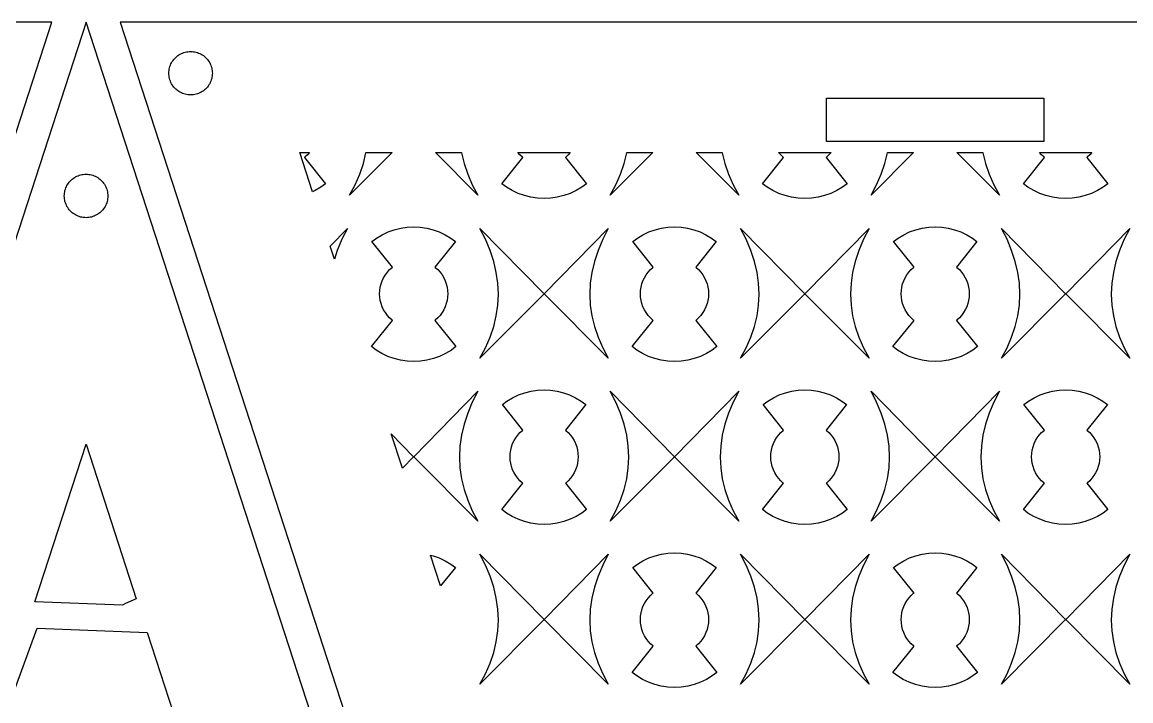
# Model space of a CAD drawing. Header units: metres. Extents: x 20 to 1108, y 20 to 485.
# Drawn here: x 167.3 to 269.3, y 422.2 to 484.7 of the extents above; entities that cross this region are included whole.
import ezdxf

# ---------------------------------------------------------------- set-up
doc = ezdxf.new("R2010")
doc.units = ezdxf.units.M

msp = doc.modelspace()

# ---------------------------------------------------------------- linework, layer by layer
for p, q in [((170, 484.652), (20, 484.652)), ((95, 253.826), (170, 484.652)), ((173.154, 484.652), (98.1544, 253.826)), ((248.154, 253.826), (173.154, 484.652)), ((326.309, 484.652), (176.309, 484.652)), ((176.309, 484.652), (251.309, 253.826)), ((181.606, 481.569), (181.709, 481.639)), ((181.709, 481.639), (181.818, 481.703)), ((181.818, 481.703), (181.929, 481.76)), ((181.929, 481.76), (182.045, 481.81)), ((182.045, 481.81), (182.163, 481.853)), ((182.163, 481.853), (182.283, 481.888)), ((182.283, 481.888), (182.406, 481.915)), ((182.406, 481.915), (182.53, 481.935)), ((182.53, 481.935), (182.655, 481.946)), ((182.655, 481.946), (182.78, 481.95)), ((182.78, 481.95), (182.906, 481.946)), ((182.906, 481.946), (183.031, 481.935)), ((183.031, 481.935), (183.155, 481.915)), ((183.155, 481.915), (183.279, 481.888)), ((183.279, 481.888), (183.399, 481.853)), ((183.399, 481.853), (183.517, 481.81)), ((183.517, 481.81), (183.632, 481.76)), ((183.632, 481.76), (183.744, 481.703)), ((183.744, 481.703), (183.853, 481.639)), ((183.853, 481.639), (183.956, 481.569)), ((180.879, 480.569), (180.921, 480.687)), ((180.921, 480.687), (180.971, 480.802)), ((180.971, 480.802), (181.029, 480.913)), ((181.029, 480.913), (181.092, 481.022)), ((181.092, 481.022), (181.163, 481.126)), ((181.163, 481.126), (181.239, 481.225)), ((181.239, 481.225), (181.323, 481.319)), ((181.323, 481.319), (181.411, 481.408)), ((181.411, 481.408), (181.506, 481.491)), ((181.506, 481.491), (181.606, 481.569)), ((183.956, 481.569), (184.056, 481.491)), ((184.056, 481.491), (184.15, 481.408)), ((184.15, 481.408), (184.238, 481.319)), ((184.238, 481.319), (184.322, 481.225)), ((184.322, 481.225), (184.399, 481.126)), ((184.399, 481.126), (184.47, 481.022)), ((184.47, 481.022), (184.533, 480.913)), ((184.533, 480.913), (184.591, 480.802)), ((184.591, 480.802), (184.641, 480.687)), ((184.641, 480.687), (184.683, 480.569)), ((180.78, 479.95), (180.785, 480.075)), ((180.785, 479.824), (180.78, 479.95)), ((180.785, 480.075), (180.797, 480.201)), ((180.797, 479.699), (180.785, 479.824)), ((180.797, 480.201), (180.817, 480.325)), ((180.817, 479.575), (180.797, 479.699)), ((180.817, 480.325), (180.844, 480.447)), ((180.844, 479.453), (180.817, 479.575)), ((180.844, 480.447), (180.879, 480.569)), ((184.683, 480.569), (184.718, 480.447)), ((184.718, 480.447), (184.745, 480.325)), ((184.745, 479.575), (184.718, 479.453)), ((184.745, 480.325), (184.765, 480.201)), ((184.765, 479.699), (184.745, 479.575)), ((184.765, 480.201), (184.777, 480.075)), ((184.777, 479.824), (184.765, 479.699)), ((184.777, 480.075), (184.78, 479.95)), ((184.78, 479.95), (184.777, 479.824)), ((180.879, 479.332), (180.844, 479.453)), ((180.921, 479.214), (180.879, 479.332)), ((180.971, 479.099), (180.921, 479.214)), ((181.029, 478.986), (180.971, 479.099)), ((181.092, 478.878), (181.029, 478.986)), ((181.163, 478.775), (181.092, 478.878)), ((181.239, 478.675), (181.163, 478.775)), ((181.323, 478.581), (181.239, 478.675)), ((181.411, 478.492), (181.323, 478.581)), ((184.238, 478.581), (184.15, 478.492)), ((184.322, 478.675), (184.238, 478.581)), ((184.399, 478.775), (184.322, 478.675)), ((184.47, 478.878), (184.399, 478.775)), ((184.533, 478.986), (184.47, 478.878)), ((184.591, 479.099), (184.533, 478.986)), ((184.641, 479.214), (184.591, 479.099)), ((184.683, 479.332), (184.641, 479.214)), ((184.718, 479.453), (184.683, 479.332)), ((181.506, 478.409), (181.411, 478.492)), ((181.606, 478.332), (181.506, 478.409)), ((181.709, 478.262), (181.606, 478.332)), ((181.818, 478.197), (181.709, 478.262)), ((181.929, 478.141), (181.818, 478.197)), ((182.045, 478.091), (181.929, 478.141)), ((182.163, 478.048), (182.045, 478.091)), ((182.283, 478.013), (182.163, 478.048)), ((182.406, 477.986), (182.283, 478.013)), ((182.53, 477.966), (182.406, 477.986)), ((182.655, 477.954), (182.53, 477.966)), ((182.78, 477.95), (182.655, 477.954)), ((182.906, 477.954), (182.78, 477.95)), ((183.031, 477.966), (182.906, 477.954)), ((183.155, 477.986), (183.031, 477.966)), ((183.279, 478.013), (183.155, 477.986)), ((183.399, 478.048), (183.279, 478.013)), ((183.517, 478.091), (183.399, 478.048)), ((183.632, 478.141), (183.517, 478.091)), ((183.744, 478.197), (183.632, 478.141)), ((183.853, 478.262), (183.744, 478.197)), ((183.956, 478.332), (183.853, 478.262)), ((184.056, 478.409), (183.956, 478.332)), ((184.15, 478.492), (184.056, 478.409)), ((241.309, 473.652), (241.309, 477.652)), ((241.309, 477.652), (261.309, 477.652)), ((261.309, 477.652), (261.309, 473.652)), ((261.309, 473.652), (241.309, 473.652)), ((192.825, 472.652), (193.722, 472.652)), ((194.001, 469.034), (192.825, 472.652)), ((193.527, 472.436), (193.298, 472.229)), ((193.722, 472.652), (193.527, 472.436)), ((201.317, 472.652), (197.401, 468.712)), ((198.675, 471.634), (198.913, 472.623)), ((198.913, 472.623), (198.917, 472.652)), ((198.917, 472.652), (201.317, 472.652)), ((205.301, 472.652), (207.7, 472.652)), ((209.218, 468.712), (205.301, 472.652)), ((207.7, 472.652), (207.704, 472.623)), ((207.704, 472.623), (207.943, 471.634)), ((213.092, 472.436), (212.896, 472.652)), ((212.896, 472.652), (217.723, 472.652)), ((213.32, 472.229), (213.092, 472.436)), ((217.527, 472.436), (217.298, 472.229)), ((217.723, 472.652), (217.527, 472.436)), ((225.317, 472.652), (221.401, 468.712)), ((222.675, 471.634), (222.913, 472.623)), ((222.913, 472.623), (222.917, 472.652)), ((222.917, 472.652), (225.317, 472.652)), ((229.301, 472.652), (231.7, 472.652)), ((233.218, 468.712), (229.301, 472.652)), ((231.7, 472.652), (231.704, 472.623)), ((231.704, 472.623), (231.944, 471.634)), ((237.092, 472.436), (236.896, 472.652)), ((236.896, 472.652), (241.722, 472.652)), ((237.32, 472.229), (237.092, 472.436)), ((241.526, 472.436), (241.298, 472.229)), ((241.722, 472.652), (241.526, 472.436)), ((249.317, 472.652), (245.4, 468.712)), ((246.675, 471.634), (246.913, 472.623)), ((246.913, 472.623), (246.917, 472.652)), ((246.917, 472.652), (249.317, 472.652)), ((253.301, 472.652), (255.7, 472.652)), ((257.218, 468.712), (253.301, 472.652)), ((255.7, 472.652), (255.704, 472.623)), ((255.704, 472.623), (255.943, 471.634)), ((261.092, 472.436), (260.896, 472.652)), ((260.896, 472.652), (265.722, 472.652)), ((261.32, 472.229), (261.092, 472.436)), ((265.526, 472.436), (265.298, 472.229)), ((265.722, 472.652), (265.526, 472.436)), ((193.298, 472.229), (193.265, 472.204)), ((193.265, 472.204), (195.2, 469.783)), ((198.342, 470.649), (198.675, 471.634)), ((207.943, 471.634), (208.277, 470.65)), ((211.417, 469.783), (213.354, 472.204)), ((213.354, 472.204), (213.32, 472.229)), ((217.298, 472.229), (217.265, 472.204)), ((217.265, 472.204), (219.2, 469.783)), ((222.342, 470.649), (222.675, 471.634)), ((231.944, 471.634), (232.277, 470.65)), ((235.417, 469.783), (237.354, 472.204)), ((237.354, 472.204), (237.32, 472.229)), ((241.298, 472.229), (241.264, 472.204)), ((241.264, 472.204), (243.2, 469.783)), ((246.342, 470.649), (246.675, 471.634)), ((255.943, 471.634), (256.276, 470.65)), ((259.417, 469.783), (261.354, 472.204)), ((261.354, 472.204), (261.32, 472.229)), ((265.298, 472.229), (265.264, 472.204)), ((265.264, 472.204), (267.2, 469.783)), ((172.083, 470.341), (172.191, 470.405)), ((172.191, 470.405), (172.303, 470.462)), ((172.303, 470.462), (172.418, 470.512)), ((172.418, 470.512), (172.536, 470.554)), ((172.536, 470.554), (172.657, 470.589)), ((172.657, 470.589), (172.779, 470.617)), ((172.779, 470.617), (172.903, 470.636)), ((172.903, 470.636), (173.028, 470.649)), ((173.028, 470.649), (173.154, 470.652)), ((173.154, 470.652), (173.28, 470.649)), ((173.28, 470.649), (173.405, 470.636)), ((173.405, 470.636), (173.529, 470.617)), ((173.529, 470.617), (173.651, 470.589)), ((173.651, 470.589), (173.773, 470.554)), ((173.773, 470.554), (173.891, 470.512)), ((173.891, 470.512), (174.006, 470.462)), ((174.006, 470.462), (174.118, 470.405)), ((174.118, 470.405), (174.226, 470.341)), ((197.913, 469.669), (198.342, 470.649)), ((208.277, 470.65), (208.704, 469.669)), ((221.913, 469.669), (222.342, 470.649)), ((232.277, 470.65), (232.705, 469.669)), ((245.913, 469.669), (246.342, 470.649)), ((256.276, 470.65), (256.704, 469.669)), ((171.252, 469.271), (171.295, 469.388)), ((171.295, 469.388), (171.345, 469.504)), ((171.345, 469.504), (171.401, 469.616)), ((171.401, 469.616), (171.466, 469.725)), ((171.466, 469.725), (171.536, 469.828)), ((171.536, 469.828), (171.613, 469.927)), ((171.613, 469.927), (171.696, 470.022)), ((171.696, 470.022), (171.785, 470.11)), ((171.785, 470.11), (171.88, 470.193)), ((171.88, 470.193), (171.979, 470.271)), ((171.979, 470.271), (172.083, 470.341)), ((174.226, 470.341), (174.33, 470.271)), ((174.33, 470.271), (174.429, 470.193)), ((174.429, 470.193), (174.524, 470.11)), ((174.524, 470.11), (174.612, 470.022)), ((174.612, 470.022), (174.695, 469.927)), ((174.695, 469.927), (174.773, 469.828)), ((174.773, 469.828), (174.843, 469.725)), ((174.843, 469.725), (174.907, 469.616)), ((174.907, 469.616), (174.964, 469.504)), ((174.964, 469.504), (175.014, 469.388)), ((175.014, 469.388), (175.057, 469.271)), ((194.774, 469.467), (194.248, 469.152)), ((195.2, 469.783), (194.774, 469.467)), ((197.401, 468.712), (197.913, 469.669)), ((208.704, 469.669), (209.218, 468.712)), ((211.844, 469.467), (211.417, 469.783)), ((212.369, 469.152), (211.844, 469.467)), ((218.774, 469.467), (218.248, 469.152)), ((219.2, 469.783), (218.774, 469.467)), ((221.401, 468.712), (221.913, 469.669)), ((232.705, 469.669), (233.218, 468.712)), ((235.844, 469.467), (235.417, 469.783)), ((236.369, 469.152), (235.844, 469.467)), ((242.774, 469.467), (242.248, 469.152)), ((243.2, 469.783), (242.774, 469.467)), ((245.4, 468.712), (245.913, 469.669)), ((256.704, 469.669), (257.218, 468.712)), ((259.844, 469.467), (259.417, 469.783)), ((260.369, 469.152), (259.844, 469.467)), ((266.773, 469.467), (266.248, 469.152)), ((267.2, 469.783), (266.773, 469.467)), ((171.154, 468.652), (171.158, 468.778)), ((171.158, 468.527), (171.154, 468.652)), ((171.158, 468.778), (171.17, 468.903)), ((171.17, 468.402), (171.158, 468.527)), ((171.17, 468.903), (171.19, 469.027)), ((171.19, 468.277), (171.17, 468.402)), ((171.19, 469.027), (171.217, 469.151)), ((171.217, 469.151), (171.252, 469.271)), ((175.057, 469.271), (175.092, 469.151)), ((175.092, 469.151), (175.119, 469.027)), ((175.119, 469.027), (175.139, 468.903)), ((175.139, 468.402), (175.119, 468.277)), ((175.139, 468.903), (175.15, 468.778)), ((175.15, 468.527), (175.139, 468.402)), ((175.15, 468.778), (175.154, 468.652)), ((175.154, 468.652), (175.15, 468.527)), ((194.248, 469.152), (194.001, 469.034)), ((212.923, 468.89), (212.369, 469.152)), ((213.499, 468.684), (212.923, 468.89)), ((214.092, 468.536), (213.499, 468.684)), ((214.697, 468.445), (214.092, 468.536)), ((215.309, 468.415), (214.697, 468.445)), ((215.92, 468.445), (215.309, 468.415)), ((216.526, 468.535), (215.92, 468.445)), ((217.118, 468.684), (216.526, 468.535)), ((217.696, 468.89), (217.118, 468.684)), ((218.248, 469.152), (217.696, 468.89)), ((236.923, 468.89), (236.369, 469.152)), ((237.499, 468.684), (236.923, 468.89)), ((238.092, 468.536), (237.499, 468.684)), ((238.697, 468.445), (238.092, 468.536)), ((239.309, 468.415), (238.697, 468.445)), ((239.92, 468.445), (239.309, 468.415)), ((240.526, 468.535), (239.92, 468.445)), ((241.118, 468.684), (240.526, 468.535)), ((241.696, 468.89), (241.118, 468.684)), ((242.248, 469.152), (241.696, 468.89)), ((260.922, 468.89), (260.369, 469.152)), ((261.498, 468.684), (260.922, 468.89)), ((262.091, 468.536), (261.498, 468.684)), ((262.697, 468.445), (262.091, 468.536)), ((263.309, 468.415), (262.697, 468.445)), ((263.92, 468.445), (263.309, 468.415)), ((264.525, 468.535), (263.92, 468.445)), ((265.118, 468.684), (264.525, 468.535)), ((265.695, 468.89), (265.118, 468.684)), ((266.248, 469.152), (265.695, 468.89)), ((171.217, 468.155), (171.19, 468.277)), ((171.252, 468.034), (171.217, 468.155)), ((171.295, 467.916), (171.252, 468.034)), ((171.345, 467.801), (171.295, 467.916)), ((171.401, 467.69), (171.345, 467.801)), ((171.466, 467.581), (171.401, 467.69)), ((171.536, 467.478), (171.466, 467.581)), ((171.613, 467.377), (171.536, 467.478)), ((171.696, 467.283), (171.613, 467.377)), ((174.695, 467.377), (174.612, 467.283)), ((174.773, 467.478), (174.695, 467.377)), ((174.843, 467.581), (174.773, 467.478)), ((174.907, 467.69), (174.843, 467.581)), ((174.964, 467.801), (174.907, 467.69)), ((175.014, 467.916), (174.964, 467.801)), ((175.057, 468.034), (175.014, 467.916)), ((175.092, 468.155), (175.057, 468.034)), ((175.119, 468.277), (175.092, 468.155)), ((171.785, 467.194), (171.696, 467.283)), ((171.88, 467.111), (171.785, 467.194)), ((171.979, 467.034), (171.88, 467.111)), ((172.083, 466.964), (171.979, 467.034)), ((172.191, 466.901), (172.083, 466.964)), ((172.303, 466.843), (172.191, 466.901)), ((172.418, 466.793), (172.303, 466.843)), ((172.536, 466.75), (172.418, 466.793)), ((172.657, 466.715), (172.536, 466.75)), ((172.779, 466.689), (172.657, 466.715)), ((172.903, 466.668), (172.779, 466.689)), ((173.028, 466.656), (172.903, 466.668)), ((173.154, 466.652), (173.028, 466.656)), ((173.28, 466.656), (173.154, 466.652)), ((173.405, 466.668), (173.28, 466.656)), ((173.529, 466.689), (173.405, 466.668)), ((173.651, 466.715), (173.529, 466.689)), ((173.773, 466.75), (173.651, 466.715)), ((173.891, 466.793), (173.773, 466.75)), ((174.006, 466.843), (173.891, 466.793)), ((174.118, 466.901), (174.006, 466.843)), ((174.226, 466.964), (174.118, 466.901)), ((174.33, 467.034), (174.226, 466.964)), ((174.429, 467.111), (174.33, 467.034)), ((174.524, 467.194), (174.429, 467.111)), ((174.612, 467.283), (174.524, 467.194)), ((195.622, 464.045), (197.218, 465.671)), ((197.218, 465.671), (196.704, 464.666)), ((200.408, 465.079), (200.955, 465.337)), ((200.955, 465.337), (201.524, 465.541)), ((201.524, 465.541), (202.11, 465.688)), ((202.11, 465.688), (202.705, 465.776)), ((202.705, 465.776), (203.309, 465.806)), ((203.309, 465.806), (203.912, 465.776)), ((203.912, 465.776), (204.51, 465.687)), ((204.51, 465.687), (205.095, 465.541)), ((205.095, 465.541), (205.663, 465.337)), ((205.663, 465.337), (206.209, 465.079)), ((209.913, 464.666), (209.4, 465.671)), ((209.4, 465.671), (215.304, 459.652)), ((215.314, 459.652), (221.218, 465.671)), ((221.218, 465.671), (220.704, 464.666)), ((224.408, 465.079), (224.955, 465.337)), ((224.955, 465.337), (225.524, 465.541)), ((225.524, 465.541), (226.11, 465.688)), ((226.11, 465.688), (226.706, 465.776)), ((226.706, 465.776), (227.309, 465.806)), ((227.309, 465.806), (227.912, 465.776)), ((227.912, 465.776), (228.51, 465.687)), ((228.51, 465.687), (229.095, 465.541)), ((229.095, 465.541), (229.663, 465.337)), ((229.663, 465.337), (230.209, 465.079)), ((233.913, 464.666), (233.4, 465.671)), ((233.4, 465.671), (239.304, 459.652)), ((239.314, 459.652), (245.218, 465.671)), ((245.218, 465.671), (244.704, 464.666)), ((248.408, 465.079), (248.954, 465.337)), ((248.954, 465.337), (249.524, 465.541)), ((249.524, 465.541), (250.109, 465.688)), ((250.109, 465.688), (250.705, 465.776)), ((250.705, 465.776), (251.309, 465.806)), ((251.309, 465.806), (251.912, 465.776)), ((251.912, 465.776), (252.51, 465.687)), ((252.51, 465.687), (253.095, 465.541)), ((253.095, 465.541), (253.663, 465.337)), ((253.663, 465.337), (254.209, 465.079)), ((257.913, 464.666), (257.4, 465.671)), ((257.4, 465.671), (263.304, 459.652)), ((263.314, 459.652), (269.218, 465.671)), ((269.218, 465.671), (268.704, 464.666)), ((196.704, 464.666), (196.276, 463.648)), ((199.47, 464.456), (199.892, 464.769)), ((201.354, 462.101), (199.47, 464.456)), ((199.892, 464.769), (200.408, 465.079)), ((207.149, 464.456), (205.264, 462.101)), ((206.209, 465.079), (206.727, 464.769)), ((206.727, 464.769), (207.149, 464.456)), ((210.342, 463.647), (209.913, 464.666)), ((220.704, 464.666), (220.277, 463.648)), ((223.47, 464.456), (223.892, 464.769)), ((225.354, 462.101), (223.47, 464.456)), ((223.892, 464.769), (224.408, 465.079)), ((231.149, 464.456), (229.264, 462.101)), ((230.209, 465.079), (230.728, 464.769)), ((230.728, 464.769), (231.149, 464.456)), ((234.342, 463.647), (233.913, 464.666)), ((244.704, 464.666), (244.277, 463.648)), ((247.47, 464.456), (247.891, 464.769)), ((249.354, 462.101), (247.47, 464.456)), ((247.891, 464.769), (248.408, 465.079)), ((255.148, 464.456), (253.264, 462.101)), ((254.209, 465.079), (254.727, 464.769)), ((254.727, 464.769), (255.148, 464.456)), ((258.341, 463.647), (257.913, 464.666)), ((268.704, 464.666), (268.276, 463.648)), ((196.012, 462.844), (195.622, 464.045)), ((196.276, 463.648), (196.012, 462.844)), ((210.675, 462.632), (210.342, 463.647)), ((220.277, 463.648), (219.943, 462.632)), ((234.675, 462.632), (234.342, 463.647)), ((244.277, 463.648), (243.943, 462.632)), ((258.675, 462.632), (258.341, 463.647)), ((268.276, 463.648), (267.943, 462.632)), ((210.913, 461.622), (210.675, 462.632)), ((219.943, 462.632), (219.705, 461.622)), ((234.913, 461.622), (234.675, 462.632)), ((243.943, 462.632), (243.705, 461.622)), ((258.913, 461.622), (258.675, 462.632)), ((267.943, 462.632), (267.704, 461.622)), ((200.544, 461.13), (200.702, 461.395)), ((200.702, 461.395), (200.885, 461.641)), ((200.885, 461.641), (201.092, 461.869)), ((201.092, 461.869), (201.32, 462.076)), ((201.32, 462.076), (201.354, 462.101)), ((205.264, 462.101), (205.298, 462.076)), ((205.298, 462.076), (205.526, 461.869)), ((205.526, 461.869), (205.733, 461.641)), ((205.733, 461.641), (205.916, 461.394)), ((205.916, 461.394), (206.074, 461.13)), ((211.056, 460.615), (210.913, 461.622)), ((219.705, 461.622), (219.562, 460.615)), ((224.544, 461.13), (224.702, 461.395)), ((224.702, 461.395), (224.885, 461.641)), ((224.885, 461.641), (225.092, 461.869)), ((225.092, 461.869), (225.32, 462.076)), ((225.32, 462.076), (225.354, 462.101)), ((229.264, 462.101), (229.298, 462.076)), ((229.298, 462.076), (229.527, 461.869)), ((229.527, 461.869), (229.733, 461.641)), ((229.733, 461.641), (229.916, 461.394)), ((229.916, 461.394), (230.074, 461.13)), ((235.057, 460.615), (234.913, 461.622)), ((243.705, 461.622), (243.562, 460.615)), ((248.544, 461.13), (248.702, 461.395)), ((248.702, 461.395), (248.885, 461.641)), ((248.885, 461.641), (249.092, 461.869)), ((249.092, 461.869), (249.32, 462.076)), ((249.32, 462.076), (249.354, 462.101)), ((253.264, 462.101), (253.298, 462.076)), ((253.298, 462.076), (253.526, 461.869)), ((253.526, 461.869), (253.733, 461.641)), ((253.733, 461.641), (253.916, 461.394)), ((253.916, 461.394), (254.073, 461.13)), ((259.056, 460.615), (258.913, 461.622)), ((267.704, 461.622), (267.562, 460.615)), ((200.189, 459.96), (200.235, 460.265)), ((200.235, 460.265), (200.309, 460.562)), ((200.309, 460.562), (200.412, 460.853)), ((200.412, 460.853), (200.544, 461.13)), ((206.074, 461.13), (206.205, 460.852)), ((206.205, 460.852), (206.31, 460.562)), ((206.31, 460.562), (206.384, 460.264)), ((206.384, 460.264), (206.429, 459.959)), ((211.104, 459.613), (211.056, 460.615)), ((219.562, 460.615), (219.515, 459.613)), ((224.189, 459.96), (224.235, 460.265)), ((224.235, 460.265), (224.309, 460.562)), ((224.309, 460.562), (224.412, 460.853)), ((224.412, 460.853), (224.544, 461.13)), ((230.074, 461.13), (230.205, 460.852)), ((230.205, 460.852), (230.31, 460.562)), ((230.31, 460.562), (230.384, 460.264)), ((230.384, 460.264), (230.429, 459.959)), ((235.104, 459.613), (235.057, 460.615)), ((243.562, 460.615), (243.515, 459.613)), ((248.189, 459.96), (248.235, 460.265)), ((248.235, 460.265), (248.309, 460.562)), ((248.309, 460.562), (248.412, 460.853)), ((248.412, 460.853), (248.544, 461.13)), ((254.073, 461.13), (254.205, 460.852)), ((254.205, 460.852), (254.309, 460.562)), ((254.309, 460.562), (254.384, 460.264)), ((254.384, 460.264), (254.429, 459.959)), ((259.103, 459.613), (259.056, 460.615)), ((267.562, 460.615), (267.514, 459.613)), ((200.174, 459.652), (200.189, 459.96)), ((200.189, 459.346), (200.174, 459.652)), ((200.234, 459.041), (200.189, 459.346)), ((206.429, 459.345), (206.384, 459.04)), ((206.429, 459.959), (206.444, 459.652)), ((206.444, 459.652), (206.429, 459.345)), ((215.304, 459.652), (209.4, 453.712)), ((211.056, 458.616), (211.104, 459.613)), ((221.218, 453.712), (215.314, 459.652)), ((219.515, 459.613), (219.562, 458.616)), ((224.174, 459.652), (224.189, 459.96)), ((224.189, 459.346), (224.174, 459.652)), ((224.234, 459.041), (224.189, 459.346)), ((230.429, 459.345), (230.384, 459.04)), ((230.429, 459.959), (230.444, 459.652)), ((230.444, 459.652), (230.429, 459.345)), ((239.304, 459.652), (233.401, 453.712)), ((235.056, 458.616), (235.104, 459.613)), ((245.218, 453.712), (239.314, 459.652)), ((243.515, 459.613), (243.562, 458.616)), ((248.174, 459.652), (248.189, 459.96)), ((248.189, 459.346), (248.174, 459.652)), ((248.234, 459.041), (248.189, 459.346)), ((254.429, 459.345), (254.384, 459.04)), ((254.429, 459.959), (254.444, 459.652)), ((254.444, 459.652), (254.429, 459.345)), ((263.304, 459.652), (257.4, 453.712)), ((259.056, 458.616), (259.103, 459.613)), ((269.217, 453.712), (263.314, 459.652)), ((267.514, 459.613), (267.561, 458.616)), ((200.309, 458.743), (200.234, 459.041)), ((200.412, 458.453), (200.309, 458.743)), ((200.544, 458.175), (200.412, 458.453)), ((200.701, 457.911), (200.544, 458.175)), ((206.074, 458.175), (205.916, 457.911)), ((206.205, 458.453), (206.074, 458.175)), ((206.31, 458.743), (206.205, 458.453)), ((206.384, 459.04), (206.31, 458.743)), ((210.913, 457.623), (211.056, 458.616)), ((219.562, 458.616), (219.704, 457.623)), ((224.309, 458.743), (224.234, 459.041)), ((224.412, 458.453), (224.309, 458.743)), ((224.544, 458.175), (224.412, 458.453)), ((224.701, 457.911), (224.544, 458.175)), ((230.074, 458.175), (229.916, 457.911)), ((230.205, 458.453), (230.074, 458.175)), ((230.31, 458.743), (230.205, 458.453)), ((230.384, 459.04), (230.31, 458.743)), ((234.913, 457.623), (235.056, 458.616)), ((243.562, 458.616), (243.704, 457.623)), ((248.309, 458.743), (248.234, 459.041)), ((248.412, 458.453), (248.309, 458.743)), ((248.544, 458.175), (248.412, 458.453)), ((248.701, 457.911), (248.544, 458.175)), ((254.073, 458.175), (253.916, 457.911)), ((254.205, 458.453), (254.073, 458.175)), ((254.309, 458.743), (254.205, 458.453)), ((254.384, 459.04), (254.309, 458.743)), ((258.912, 457.623), (259.056, 458.616)), ((267.561, 458.616), (267.704, 457.623)), ((199.417, 454.783), (201.354, 457.204)), ((200.885, 457.664), (200.701, 457.911)), ((201.092, 457.436), (200.885, 457.664)), ((201.32, 457.229), (201.092, 457.436)), ((201.354, 457.204), (201.32, 457.229)), ((205.298, 457.229), (205.264, 457.204)), ((205.264, 457.204), (207.2, 454.783)), ((205.526, 457.436), (205.298, 457.229)), ((205.733, 457.664), (205.526, 457.436)), ((205.916, 457.911), (205.733, 457.664)), ((210.675, 456.634), (210.913, 457.623)), ((219.704, 457.623), (219.943, 456.634)), ((223.417, 454.783), (225.354, 457.204)), ((224.885, 457.664), (224.701, 457.911)), ((225.092, 457.436), (224.885, 457.664)), ((225.32, 457.229), (225.092, 457.436)), ((225.354, 457.204), (225.32, 457.229)), ((229.298, 457.229), (229.264, 457.204)), ((229.264, 457.204), (231.2, 454.783)), ((229.527, 457.436), (229.298, 457.229)), ((229.733, 457.664), (229.527, 457.436)), ((229.916, 457.911), (229.733, 457.664)), ((234.675, 456.634), (234.913, 457.623)), ((243.704, 457.623), (243.943, 456.634)), ((247.417, 454.783), (249.354, 457.204)), ((248.885, 457.664), (248.701, 457.911)), ((249.092, 457.436), (248.885, 457.664)), ((249.32, 457.229), (249.092, 457.436)), ((249.354, 457.204), (249.32, 457.229)), ((253.298, 457.229), (253.264, 457.204)), ((253.264, 457.204), (255.2, 454.783)), ((253.526, 457.436), (253.298, 457.229)), ((253.733, 457.664), (253.526, 457.436)), ((253.916, 457.911), (253.733, 457.664)), ((258.675, 456.634), (258.912, 457.623)), ((267.704, 457.623), (267.943, 456.634)), ((210.342, 455.649), (210.675, 456.634)), ((219.943, 456.634), (220.277, 455.65)), ((234.342, 455.649), (234.675, 456.634)), ((243.943, 456.634), (244.277, 455.65)), ((258.341, 455.649), (258.675, 456.634)), ((267.943, 456.634), (268.276, 455.65)), ((209.913, 454.669), (210.342, 455.649)), ((220.277, 455.65), (220.704, 454.669)), ((233.913, 454.669), (234.342, 455.649)), ((244.277, 455.65), (244.704, 454.669)), ((257.913, 454.669), (258.341, 455.649)), ((268.276, 455.65), (268.704, 454.669)), ((199.844, 454.467), (199.417, 454.783)), ((200.369, 454.152), (199.844, 454.467)), ((200.923, 453.89), (200.369, 454.152)), ((206.249, 454.152), (205.696, 453.89)), ((206.774, 454.467), (206.249, 454.152)), ((207.2, 454.783), (206.774, 454.467)), ((209.4, 453.712), (209.913, 454.669)), ((220.704, 454.669), (221.218, 453.712)), ((223.844, 454.467), (223.417, 454.783)), ((224.369, 454.152), (223.844, 454.467)), ((224.923, 453.89), (224.369, 454.152)), ((230.249, 454.152), (229.696, 453.89)), ((230.774, 454.467), (230.249, 454.152)), ((231.2, 454.783), (230.774, 454.467)), ((233.401, 453.712), (233.913, 454.669)), ((244.704, 454.669), (245.218, 453.712)), ((247.844, 454.467), (247.417, 454.783)), ((248.369, 454.152), (247.844, 454.467)), ((248.922, 453.89), (248.369, 454.152)), ((254.248, 454.152), (253.696, 453.89)), ((254.774, 454.467), (254.248, 454.152)), ((255.2, 454.783), (254.774, 454.467)), ((257.4, 453.712), (257.913, 454.669)), ((268.704, 454.669), (269.217, 453.712)), ((201.499, 453.684), (200.923, 453.89)), ((202.092, 453.536), (201.499, 453.684)), ((202.697, 453.445), (202.092, 453.536)), ((203.309, 453.415), (202.697, 453.445)), ((203.92, 453.445), (203.309, 453.415)), ((204.526, 453.535), (203.92, 453.445)), ((205.118, 453.684), (204.526, 453.535)), ((205.696, 453.89), (205.118, 453.684)), ((225.499, 453.684), (224.923, 453.89)), ((226.092, 453.536), (225.499, 453.684)), ((226.697, 453.445), (226.092, 453.536)), ((227.309, 453.415), (226.697, 453.445)), ((227.921, 453.445), (227.309, 453.415)), ((228.526, 453.535), (227.921, 453.445)), ((229.118, 453.684), (228.526, 453.535)), ((229.696, 453.89), (229.118, 453.684)), ((249.499, 453.684), (248.922, 453.89)), ((250.092, 453.536), (249.499, 453.684)), ((250.697, 453.445), (250.092, 453.536)), ((251.309, 453.415), (250.697, 453.445)), ((251.92, 453.445), (251.309, 453.415)), ((252.525, 453.535), (251.92, 453.445)), ((253.118, 453.684), (252.525, 453.535)), ((253.696, 453.89), (253.118, 453.684)), ((203.314, 444.652), (209.218, 450.671)), ((209.218, 450.671), (208.704, 449.666)), ((211.891, 449.769), (212.408, 450.079)), ((212.408, 450.079), (212.954, 450.337)), ((212.954, 450.337), (213.524, 450.541)), ((213.524, 450.541), (214.11, 450.688)), ((214.11, 450.688), (214.705, 450.776)), ((214.705, 450.776), (215.309, 450.806)), ((215.309, 450.806), (215.912, 450.776)), ((215.912, 450.776), (216.51, 450.687)), ((216.51, 450.687), (217.095, 450.541)), ((217.095, 450.541), (217.663, 450.337)), ((217.663, 450.337), (218.209, 450.079)), ((218.209, 450.079), (218.727, 449.769)), ((221.913, 449.666), (221.4, 450.671)), ((221.4, 450.671), (227.305, 444.652)), ((227.314, 444.652), (233.218, 450.671)), ((233.218, 450.671), (232.705, 449.666)), ((235.891, 449.769), (236.408, 450.079)), ((236.408, 450.079), (236.954, 450.337)), ((236.954, 450.337), (237.524, 450.541)), ((237.524, 450.541), (238.11, 450.688)), ((238.11, 450.688), (238.705, 450.776)), ((238.705, 450.776), (239.309, 450.806)), ((239.309, 450.806), (239.912, 450.776)), ((239.912, 450.776), (240.51, 450.687)), ((240.51, 450.687), (241.095, 450.541)), ((241.095, 450.541), (241.663, 450.337)), ((241.663, 450.337), (242.209, 450.079)), ((242.209, 450.079), (242.727, 449.769)), ((245.913, 449.666), (245.4, 450.671)), ((245.4, 450.671), (251.304, 444.652)), ((251.314, 444.652), (257.218, 450.671)), ((257.218, 450.671), (256.704, 449.666)), ((259.891, 449.769), (260.408, 450.079)), ((260.408, 450.079), (260.954, 450.337)), ((260.954, 450.337), (261.524, 450.541)), ((261.524, 450.541), (262.109, 450.688)), ((262.109, 450.688), (262.705, 450.776)), ((262.705, 450.776), (263.309, 450.806)), ((263.309, 450.806), (263.912, 450.776)), ((263.912, 450.776), (264.509, 450.687)), ((264.509, 450.687), (265.094, 450.541)), ((265.094, 450.541), (265.663, 450.337)), ((265.663, 450.337), (266.209, 450.079)), ((266.209, 450.079), (266.727, 449.769)), ((208.704, 449.666), (208.277, 448.648)), ((211.47, 449.456), (211.891, 449.769)), ((213.354, 447.101), (211.47, 449.456)), ((219.149, 449.456), (217.265, 447.101)), ((218.727, 449.769), (219.149, 449.456)), ((222.342, 448.647), (221.913, 449.666)), ((232.705, 449.666), (232.277, 448.648)), ((235.47, 449.456), (235.891, 449.769)), ((237.354, 447.101), (235.47, 449.456)), ((243.149, 449.456), (241.264, 447.101)), ((242.727, 449.769), (243.149, 449.456)), ((246.342, 448.647), (245.913, 449.666)), ((256.704, 449.666), (256.276, 448.648)), ((259.469, 449.456), (259.891, 449.769)), ((261.354, 447.101), (259.469, 449.456)), ((267.148, 449.456), (265.264, 447.101)), ((266.727, 449.769), (267.148, 449.456)), ((208.277, 448.648), (207.943, 447.632)), ((222.675, 447.632), (222.342, 448.647)), ((232.277, 448.648), (231.944, 447.632)), ((246.675, 447.632), (246.342, 448.647)), ((256.276, 448.648), (255.943, 447.632)), ((207.943, 447.632), (207.705, 446.622)), ((213.092, 446.869), (213.32, 447.076)), ((213.32, 447.076), (213.354, 447.101)), ((217.265, 447.101), (217.298, 447.076)), ((217.298, 447.076), (217.527, 446.869)), ((222.913, 446.622), (222.675, 447.632)), ((231.944, 447.632), (231.705, 446.622)), ((237.093, 446.869), (237.32, 447.076)), ((237.32, 447.076), (237.354, 447.101)), ((241.264, 447.101), (241.298, 447.076)), ((241.298, 447.076), (241.526, 446.869)), ((246.913, 446.622), (246.675, 447.632)), ((255.943, 447.632), (255.704, 446.622)), ((261.092, 446.869), (261.32, 447.076)), ((261.32, 447.076), (261.354, 447.101)), ((265.264, 447.101), (265.298, 447.076)), ((265.298, 447.076), (265.526, 446.869)), ((201.239, 446.758), (203.305, 444.652)), ((202.264, 443.605), (201.239, 446.758)), ((207.705, 446.622), (207.562, 445.615)), ((212.412, 445.853), (212.544, 446.13)), ((212.544, 446.13), (212.702, 446.395)), ((212.702, 446.395), (212.886, 446.641)), ((212.886, 446.641), (213.092, 446.869)), ((217.527, 446.869), (217.733, 446.641)), ((217.733, 446.641), (217.916, 446.394)), ((217.916, 446.394), (218.074, 446.13)), ((218.074, 446.13), (218.205, 445.852)), ((223.057, 445.615), (222.913, 446.622)), ((231.705, 446.622), (231.562, 445.615)), ((236.412, 445.853), (236.544, 446.13)), ((236.544, 446.13), (236.702, 446.395)), ((236.702, 446.395), (236.886, 446.641)), ((236.886, 446.641), (237.093, 446.869)), ((241.526, 446.869), (241.733, 446.641)), ((241.733, 446.641), (241.916, 446.394)), ((241.916, 446.394), (242.073, 446.13)), ((242.073, 446.13), (242.205, 445.852)), ((247.056, 445.615), (246.913, 446.622)), ((255.704, 446.622), (255.562, 445.615)), ((260.412, 445.853), (260.544, 446.13)), ((260.544, 446.13), (260.702, 446.395)), ((260.702, 446.395), (260.885, 446.641)), ((260.885, 446.641), (261.092, 446.869)), ((265.526, 446.869), (265.732, 446.641)), ((265.732, 446.641), (265.915, 446.394)), ((265.915, 446.394), (266.073, 446.13)), ((266.073, 446.13), (266.205, 445.852)), ((168.438, 431.303), (173.154, 445.819)), ((173.154, 445.819), (177.781, 431.578)), ((207.562, 445.615), (207.515, 444.613)), ((212.174, 444.652), (212.19, 444.96)), ((212.19, 444.96), (212.235, 445.265)), ((212.235, 445.265), (212.309, 445.562)), ((212.309, 445.562), (212.412, 445.853)), ((218.205, 445.852), (218.31, 445.562)), ((218.31, 445.562), (218.384, 445.264)), ((218.384, 445.264), (218.43, 444.959)), ((218.43, 444.959), (218.445, 444.652)), ((223.104, 444.613), (223.057, 445.615)), ((231.562, 445.615), (231.515, 444.613)), ((236.174, 444.652), (236.19, 444.96)), ((236.19, 444.96), (236.235, 445.265)), ((236.235, 445.265), (236.309, 445.562)), ((236.309, 445.562), (236.412, 445.853)), ((242.205, 445.852), (242.309, 445.562)), ((242.309, 445.562), (242.384, 445.264)), ((242.384, 445.264), (242.429, 444.959)), ((242.429, 444.959), (242.444, 444.652)), ((247.104, 444.613), (247.056, 445.615)), ((255.562, 445.615), (255.514, 444.613)), ((260.174, 444.652), (260.189, 444.96)), ((260.189, 444.96), (260.235, 445.265)), ((260.235, 445.265), (260.309, 445.562)), ((260.309, 445.562), (260.412, 445.853)), ((266.205, 445.852), (266.309, 445.562)), ((266.309, 445.562), (266.383, 445.264)), ((266.383, 445.264), (266.429, 444.959)), ((266.429, 444.959), (266.444, 444.652)), ((203.305, 444.652), (202.264, 443.605)), ((209.218, 438.712), (203.314, 444.652)), ((207.515, 444.613), (207.562, 443.616)), ((212.189, 444.346), (212.174, 444.652)), ((212.235, 444.041), (212.189, 444.346)), ((212.309, 443.743), (212.235, 444.041)), ((218.384, 444.04), (218.31, 443.743)), ((218.429, 444.345), (218.384, 444.04)), ((218.445, 444.652), (218.429, 444.345)), ((227.305, 444.652), (221.401, 438.712)), ((223.056, 443.616), (223.104, 444.613)), ((233.218, 438.712), (227.314, 444.652)), ((231.515, 444.613), (231.562, 443.616)), ((236.189, 444.346), (236.174, 444.652)), ((236.235, 444.041), (236.189, 444.346)), ((236.309, 443.743), (236.235, 444.041)), ((242.384, 444.04), (242.309, 443.743)), ((242.429, 444.345), (242.384, 444.04)), ((242.444, 444.652), (242.429, 444.345)), ((251.304, 444.652), (245.4, 438.712)), ((247.056, 443.616), (247.104, 444.613)), ((257.218, 438.712), (251.314, 444.652)), ((255.514, 444.613), (255.562, 443.616)), ((260.189, 444.346), (260.174, 444.652)), ((260.234, 444.041), (260.189, 444.346)), ((260.309, 443.743), (260.234, 444.041)), ((266.383, 444.04), (266.309, 443.743)), ((266.428, 444.345), (266.383, 444.04)), ((266.444, 444.652), (266.428, 444.345)), ((207.562, 443.616), (207.704, 442.623)), ((212.412, 443.453), (212.309, 443.743)), ((212.544, 443.175), (212.412, 443.453)), ((212.702, 442.911), (212.544, 443.175)), ((212.886, 442.664), (212.702, 442.911)), ((217.916, 442.911), (217.733, 442.664)), ((218.074, 443.175), (217.916, 442.911)), ((218.205, 443.453), (218.074, 443.175)), ((218.31, 443.743), (218.205, 443.453)), ((222.913, 442.623), (223.056, 443.616)), ((231.562, 443.616), (231.704, 442.623)), ((236.412, 443.453), (236.309, 443.743)), ((236.544, 443.175), (236.412, 443.453)), ((236.702, 442.911), (236.544, 443.175)), ((236.886, 442.664), (236.702, 442.911)), ((241.916, 442.911), (241.733, 442.664)), ((242.073, 443.175), (241.916, 442.911)), ((242.205, 443.453), (242.073, 443.175)), ((242.309, 443.743), (242.205, 443.453)), ((246.913, 442.623), (247.056, 443.616)), ((255.562, 443.616), (255.704, 442.623)), ((260.412, 443.453), (260.309, 443.743)), ((260.544, 443.175), (260.412, 443.453)), ((260.701, 442.911), (260.544, 443.175)), ((260.885, 442.664), (260.701, 442.911)), ((265.915, 442.911), (265.732, 442.664)), ((266.073, 443.175), (265.915, 442.911)), ((266.205, 443.453), (266.073, 443.175)), ((266.309, 443.743), (266.205, 443.453)), ((207.704, 442.623), (207.943, 441.634)), ((211.417, 439.783), (213.354, 442.204)), ((213.092, 442.436), (212.886, 442.664)), ((213.32, 442.229), (213.092, 442.436)), ((213.354, 442.204), (213.32, 442.229)), ((217.298, 442.229), (217.265, 442.204)), ((217.265, 442.204), (219.2, 439.783)), ((217.527, 442.436), (217.298, 442.229)), ((217.733, 442.664), (217.527, 442.436)), ((222.675, 441.634), (222.913, 442.623)), ((231.704, 442.623), (231.944, 441.634)), ((235.417, 439.783), (237.354, 442.204)), ((237.092, 442.436), (236.886, 442.664)), ((237.32, 442.229), (237.092, 442.436)), ((237.354, 442.204), (237.32, 442.229)), ((241.298, 442.229), (241.264, 442.204)), ((241.264, 442.204), (243.2, 439.783)), ((241.526, 442.436), (241.298, 442.229)), ((241.733, 442.664), (241.526, 442.436)), ((246.675, 441.634), (246.913, 442.623)), ((255.704, 442.623), (255.943, 441.634)), ((259.417, 439.783), (261.354, 442.204)), ((261.092, 442.436), (260.885, 442.664)), ((261.32, 442.229), (261.092, 442.436)), ((261.354, 442.204), (261.32, 442.229)), ((265.298, 442.229), (265.264, 442.204)), ((265.264, 442.204), (267.2, 439.783)), ((265.526, 442.436), (265.298, 442.229)), ((265.732, 442.664), (265.526, 442.436)), ((207.943, 441.634), (208.277, 440.65)), ((222.342, 440.649), (222.675, 441.634)), ((231.944, 441.634), (232.277, 440.65)), ((246.342, 440.649), (246.675, 441.634)), ((255.943, 441.634), (256.276, 440.65)), ((208.277, 440.65), (208.704, 439.669)), ((211.844, 439.467), (211.417, 439.783)), ((219.2, 439.783), (218.774, 439.467)), ((221.913, 439.669), (222.342, 440.649)), ((232.277, 440.65), (232.705, 439.669)), ((235.844, 439.467), (235.417, 439.783)), ((243.2, 439.783), (242.774, 439.467)), ((245.913, 439.669), (246.342, 440.649)), ((256.276, 440.65), (256.704, 439.669)), ((259.844, 439.467), (259.417, 439.783)), ((267.2, 439.783), (266.773, 439.467)), ((208.704, 439.669), (209.218, 438.712)), ((212.369, 439.152), (211.844, 439.467)), ((212.923, 438.89), (212.369, 439.152)), ((213.499, 438.684), (212.923, 438.89)), ((217.696, 438.89), (217.118, 438.684)), ((218.248, 439.152), (217.696, 438.89)), ((218.774, 439.467), (218.248, 439.152)), ((221.401, 438.712), (221.913, 439.669)), ((232.705, 439.669), (233.218, 438.712)), ((236.369, 439.152), (235.844, 439.467)), ((236.923, 438.89), (236.369, 439.152)), ((237.499, 438.684), (236.923, 438.89)), ((241.696, 438.89), (241.118, 438.684)), ((242.248, 439.152), (241.696, 438.89)), ((242.774, 439.467), (242.248, 439.152)), ((245.4, 438.712), (245.913, 439.669)), ((256.704, 439.669), (257.218, 438.712)), ((260.369, 439.152), (259.844, 439.467)), ((260.922, 438.89), (260.369, 439.152)), ((261.498, 438.684), (260.922, 438.89)), ((265.695, 438.89), (265.118, 438.684)), ((266.248, 439.152), (265.695, 438.89)), ((266.773, 439.467), (266.248, 439.152)), ((214.092, 438.536), (213.499, 438.684)), ((214.697, 438.445), (214.092, 438.536)), ((215.309, 438.415), (214.697, 438.445)), ((215.92, 438.445), (215.309, 438.415)), ((216.526, 438.535), (215.92, 438.445)), ((217.118, 438.684), (216.526, 438.535)), ((238.092, 438.536), (237.499, 438.684)), ((238.697, 438.445), (238.092, 438.536)), ((239.309, 438.415), (238.697, 438.445)), ((239.92, 438.445), (239.309, 438.415)), ((240.526, 438.535), (239.92, 438.445)), ((241.118, 438.684), (240.526, 438.535)), ((262.091, 438.536), (261.498, 438.684)), ((262.697, 438.445), (262.091, 438.536)), ((263.309, 438.415), (262.697, 438.445)), ((263.92, 438.445), (263.309, 438.415)), ((264.525, 438.535), (263.92, 438.445)), ((265.118, 438.684), (264.525, 438.535)), ((225.524, 435.541), (226.11, 435.688)), ((226.11, 435.688), (226.706, 435.776)), ((226.706, 435.776), (227.309, 435.806)), ((227.309, 435.806), (227.912, 435.776)), ((227.912, 435.776), (228.51, 435.687)), ((228.51, 435.687), (229.095, 435.541)), ((249.524, 435.541), (250.109, 435.688)), ((250.109, 435.688), (250.705, 435.776)), ((250.705, 435.776), (251.309, 435.806)), ((251.309, 435.806), (251.912, 435.776)), ((251.912, 435.776), (252.51, 435.687)), ((252.51, 435.687), (253.095, 435.541)), ((204.865, 435.598), (205.095, 435.541)), ((205.788, 432.756), (204.865, 435.598)), ((205.095, 435.541), (205.663, 435.337)), ((205.663, 435.337), (206.209, 435.079)), ((206.209, 435.079), (206.727, 434.769)), ((206.727, 434.769), (207.149, 434.456)), ((209.913, 434.666), (209.4, 435.671)), ((209.4, 435.671), (215.304, 429.652)), ((210.342, 433.647), (209.913, 434.666)), ((215.314, 429.652), (221.218, 435.671)), ((220.704, 434.666), (220.277, 433.648)), ((221.218, 435.671), (220.704, 434.666)), ((223.47, 434.456), (223.892, 434.769)), ((223.892, 434.769), (224.408, 435.079)), ((224.408, 435.079), (224.955, 435.337)), ((224.955, 435.337), (225.524, 435.541)), ((229.095, 435.541), (229.663, 435.337)), ((229.663, 435.337), (230.209, 435.079)), ((230.209, 435.079), (230.728, 434.769)), ((230.728, 434.769), (231.149, 434.456)), ((233.913, 434.666), (233.4, 435.671)), ((233.4, 435.671), (239.304, 429.652)), ((234.342, 433.647), (233.913, 434.666)), ((239.314, 429.652), (245.218, 435.671)), ((244.704, 434.666), (244.277, 433.648)), ((245.218, 435.671), (244.704, 434.666)), ((247.47, 434.456), (247.891, 434.769)), ((247.891, 434.769), (248.408, 435.079)), ((248.408, 435.079), (248.954, 435.337)), ((248.954, 435.337), (249.524, 435.541)), ((253.095, 435.541), (253.663, 435.337)), ((253.663, 435.337), (254.209, 435.079)), ((254.209, 435.079), (254.727, 434.769)), ((254.727, 434.769), (255.148, 434.456)), ((257.913, 434.666), (257.4, 435.671)), ((257.4, 435.671), (263.304, 429.652)), ((258.341, 433.647), (257.913, 434.666)), ((263.314, 429.652), (269.218, 435.671)), ((268.704, 434.666), (268.276, 433.648)), ((269.218, 435.671), (268.704, 434.666)), ((207.149, 434.456), (205.788, 432.756)), ((210.675, 432.632), (210.342, 433.647)), ((220.277, 433.648), (219.943, 432.632)), ((225.354, 432.101), (223.47, 434.456)), ((231.149, 434.456), (229.264, 432.101)), ((234.675, 432.632), (234.342, 433.647)), ((244.277, 433.648), (243.943, 432.632)), ((249.354, 432.101), (247.47, 434.456)), ((255.148, 434.456), (253.264, 432.101)), ((258.675, 432.632), (258.341, 433.647)), ((268.276, 433.648), (267.943, 432.632)), ((210.913, 431.622), (210.675, 432.632)), ((219.943, 432.632), (219.705, 431.622)), ((234.913, 431.622), (234.675, 432.632)), ((243.943, 432.632), (243.705, 431.622)), ((258.913, 431.622), (258.675, 432.632)), ((267.943, 432.632), (267.704, 431.622)), ((211.056, 430.615), (210.913, 431.622)), ((219.705, 431.622), (219.562, 430.615)), ((224.702, 431.395), (224.885, 431.641)), ((224.885, 431.641), (225.092, 431.869)), ((225.092, 431.869), (225.32, 432.076)), ((225.32, 432.076), (225.354, 432.101)), ((229.264, 432.101), (229.298, 432.076)), ((229.298, 432.076), (229.527, 431.869)), ((229.527, 431.869), (229.733, 431.641)), ((229.733, 431.641), (229.916, 431.394)), ((235.057, 430.615), (234.913, 431.622)), ((243.705, 431.622), (243.562, 430.615)), ((248.702, 431.395), (248.885, 431.641)), ((248.885, 431.641), (249.092, 431.869)), ((249.092, 431.869), (249.32, 432.076)), ((249.32, 432.076), (249.354, 432.101)), ((253.264, 432.101), (253.298, 432.076)), ((253.298, 432.076), (253.526, 431.869)), ((253.526, 431.869), (253.733, 431.641)), ((253.733, 431.641), (253.916, 431.394)), ((259.056, 430.615), (258.913, 431.622)), ((267.704, 431.622), (267.562, 430.615)), ((176.508, 430.992), (168.438, 431.303)), ((176.774, 431.141), (176.508, 430.992)), ((177.781, 431.578), (176.774, 431.141)), ((211.104, 429.613), (211.056, 430.615)), ((219.562, 430.615), (219.515, 429.613)), ((224.309, 430.562), (224.412, 430.853)), ((224.412, 430.853), (224.544, 431.13)), ((224.544, 431.13), (224.702, 431.395)), ((229.916, 431.394), (230.074, 431.13)), ((230.074, 431.13), (230.205, 430.852)), ((230.205, 430.852), (230.31, 430.562)), ((235.104, 429.613), (235.057, 430.615)), ((243.562, 430.615), (243.515, 429.613)), ((248.309, 430.562), (248.412, 430.853)), ((248.412, 430.853), (248.544, 431.13)), ((248.544, 431.13), (248.702, 431.395)), ((253.916, 431.394), (254.073, 431.13)), ((254.073, 431.13), (254.205, 430.852)), ((254.205, 430.852), (254.309, 430.562)), ((259.103, 429.613), (259.056, 430.615)), ((267.562, 430.615), (267.514, 429.613)), ((215.304, 429.652), (209.4, 423.712)), ((211.056, 428.616), (211.104, 429.613)), ((221.218, 423.712), (215.314, 429.652)), ((219.515, 429.613), (219.562, 428.616)), ((224.174, 429.652), (224.189, 429.96)), ((224.189, 429.346), (224.174, 429.652)), ((224.189, 429.96), (224.235, 430.265)), ((224.235, 430.265), (224.309, 430.562)), ((230.31, 430.562), (230.384, 430.264)), ((230.384, 430.264), (230.429, 429.959)), ((230.429, 429.959), (230.444, 429.652)), ((230.444, 429.652), (230.429, 429.345)), ((239.304, 429.652), (233.401, 423.712)), ((235.056, 428.616), (235.104, 429.613)), ((245.218, 423.712), (239.314, 429.652)), ((243.515, 429.613), (243.562, 428.616)), ((248.174, 429.652), (248.189, 429.96)), ((248.189, 429.346), (248.174, 429.652)), ((248.189, 429.96), (248.235, 430.265)), ((248.235, 430.265), (248.309, 430.562)), ((254.309, 430.562), (254.384, 430.264)), ((254.384, 430.264), (254.429, 429.959)), ((254.429, 429.959), (254.444, 429.652)), ((254.444, 429.652), (254.429, 429.345)), ((263.304, 429.652), (257.4, 423.712)), ((259.056, 428.616), (259.103, 429.613)), ((269.217, 423.712), (263.314, 429.652)), ((267.514, 429.613), (267.561, 428.616)), ((164.557, 417.697), (168.667, 428.866)), ((168.667, 428.866), (178.79, 428.477)), ((210.913, 427.623), (211.056, 428.616)), ((219.562, 428.616), (219.704, 427.623)), ((224.234, 429.041), (224.189, 429.346)), ((224.309, 428.743), (224.234, 429.041)), ((224.412, 428.453), (224.309, 428.743)), ((230.31, 428.743), (230.205, 428.453)), ((230.384, 429.04), (230.31, 428.743)), ((230.429, 429.345), (230.384, 429.04)), ((234.913, 427.623), (235.056, 428.616)), ((243.562, 428.616), (243.704, 427.623)), ((248.234, 429.041), (248.189, 429.346)), ((248.309, 428.743), (248.234, 429.041)), ((248.412, 428.453), (248.309, 428.743)), ((254.309, 428.743), (254.205, 428.453)), ((254.384, 429.04), (254.309, 428.743)), ((254.429, 429.345), (254.384, 429.04)), ((258.912, 427.623), (259.056, 428.616)), ((267.561, 428.616), (267.704, 427.623)), ((178.79, 428.477), (183.849, 412.905)), ((210.675, 426.634), (210.913, 427.623)), ((219.704, 427.623), (219.943, 426.634)), ((224.544, 428.175), (224.412, 428.453)), ((224.701, 427.911), (224.544, 428.175)), ((224.885, 427.664), (224.701, 427.911)), ((225.092, 427.436), (224.885, 427.664)), ((229.733, 427.664), (229.527, 427.436)), ((229.916, 427.911), (229.733, 427.664)), ((230.074, 428.175), (229.916, 427.911)), ((230.205, 428.453), (230.074, 428.175)), ((234.675, 426.634), (234.913, 427.623)), ((243.704, 427.623), (243.943, 426.634)), ((248.544, 428.175), (248.412, 428.453)), ((248.701, 427.911), (248.544, 428.175)), ((248.885, 427.664), (248.701, 427.911)), ((249.092, 427.436), (248.885, 427.664)), ((253.733, 427.664), (253.526, 427.436)), ((253.916, 427.911), (253.733, 427.664)), ((254.073, 428.175), (253.916, 427.911)), ((254.205, 428.453), (254.073, 428.175)), ((258.675, 426.634), (258.912, 427.623)), ((267.704, 427.623), (267.943, 426.634)), ((210.342, 425.649), (210.675, 426.634)), ((219.943, 426.634), (220.277, 425.65)), ((223.417, 424.783), (225.354, 427.204)), ((225.32, 427.229), (225.092, 427.436)), ((225.354, 427.204), (225.32, 427.229)), ((229.298, 427.229), (229.264, 427.204)), ((229.264, 427.204), (231.2, 424.783)), ((229.527, 427.436), (229.298, 427.229)), ((234.342, 425.649), (234.675, 426.634)), ((243.943, 426.634), (244.277, 425.65)), ((247.417, 424.783), (249.354, 427.204)), ((249.32, 427.229), (249.092, 427.436)), ((249.354, 427.204), (249.32, 427.229)), ((253.298, 427.229), (253.264, 427.204)), ((253.264, 427.204), (255.2, 424.783)), ((253.526, 427.436), (253.298, 427.229)), ((258.341, 425.649), (258.675, 426.634)), ((267.943, 426.634), (268.276, 425.65)), ((209.913, 424.669), (210.342, 425.649)), ((220.277, 425.65), (220.704, 424.669)), ((233.913, 424.669), (234.342, 425.649)), ((244.277, 425.65), (244.704, 424.669)), ((257.913, 424.669), (258.341, 425.649)), ((268.276, 425.65), (268.704, 424.669)), ((209.4, 423.712), (209.913, 424.669)), ((220.704, 424.669), (221.218, 423.712)), ((223.844, 424.467), (223.417, 424.783)), ((224.369, 424.152), (223.844, 424.467)), ((230.774, 424.467), (230.249, 424.152)), ((231.2, 424.783), (230.774, 424.467)), ((233.401, 423.712), (233.913, 424.669)), ((244.704, 424.669), (245.218, 423.712)), ((247.844, 424.467), (247.417, 424.783)), ((248.369, 424.152), (247.844, 424.467)), ((254.774, 424.467), (254.248, 424.152)), ((255.2, 424.783), (254.774, 424.467)), ((257.4, 423.712), (257.913, 424.669)), ((268.704, 424.669), (269.217, 423.712)), ((224.923, 423.89), (224.369, 424.152)), ((225.499, 423.684), (224.923, 423.89)), ((226.092, 423.536), (225.499, 423.684)), ((226.697, 423.445), (226.092, 423.536)), ((227.309, 423.415), (226.697, 423.445)), ((227.921, 423.445), (227.309, 423.415)), ((228.526, 423.535), (227.921, 423.445)), ((229.118, 423.684), (228.526, 423.535)), ((229.696, 423.89), (229.118, 423.684)), ((230.249, 424.152), (229.696, 423.89)), ((248.922, 423.89), (248.369, 424.152)), ((249.499, 423.684), (248.922, 423.89)), ((250.092, 423.536), (249.499, 423.684)), ((250.697, 423.445), (250.092, 423.536)), ((251.309, 423.415), (250.697, 423.445)), ((251.92, 423.445), (251.309, 423.415)), ((252.525, 423.535), (251.92, 423.445)), ((253.118, 423.684), (252.525, 423.535)), ((253.696, 423.89), (253.118, 423.684)), ((254.248, 424.152), (253.696, 423.89))]:
    msp.add_line(p, q)

doc.saveas('drawing.dxf')
